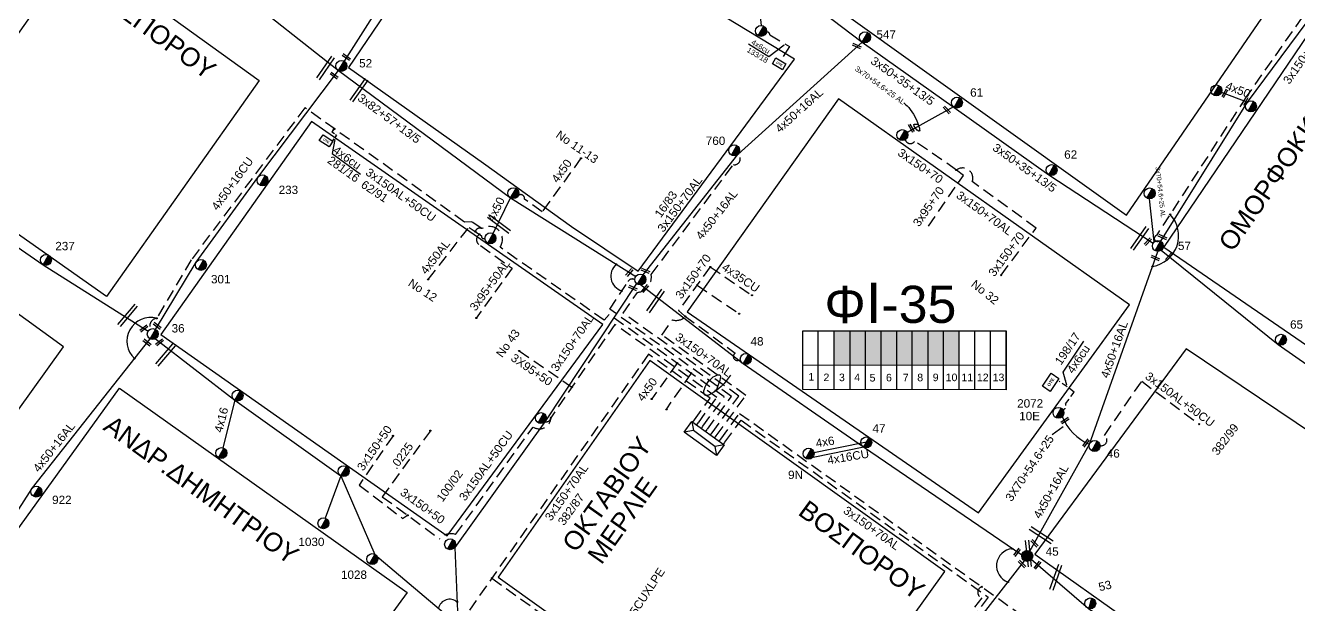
# Model space of a CAD drawing. Header units: millimetres. Extents: x 864 to 3062, y 833 to 2619.
# Drawn here: x 1439.2 to 1713.4, y 1213.9 to 1338.7 of the extents above; entities that cross this region are included whole.
import ezdxf
from ezdxf.enums import TextEntityAlignment as Align

# ---------------------------------------------------------------- set-up
doc = ezdxf.new("R2010")
doc.units = ezdxf.units.MM
doc.linetypes.add('DASHED', pattern=[19.05, 12.7, -6.35])
for name, color, linetype, lineweight in [('.0225', 7, 'DASHED', 30), ('3x150+50', 7, 'Continuous', 30), ('3x150+70', 7, 'Continuous', 30), ('3x150+70AL', 7, 'DASHED', 30), ('3x150AL+50CU', 7, 'Continuous', 30), ('3x38+23', 7, 'Continuous', 30), ('3x50+35+13_5', 7, 'Continuous', 30), ('3x70+54.6+25 AL', 7, 'SYN_LINE', 30), ('3x82+57+13_5', 7, 'Continuous', 30), ('3X95+50', 7, 'Continuous', 30), ('3x95+50AL', 7, 'Continuous', 30), ('3x95+70', 7, 'Continuous', 30), ('4x16', 7, 'Continuous', 30), ('4x35CU', 7, 'DASHED', 30), ('4x50', 7, 'Continuous', 30), ('4x50+16', 7, 'Continuous', 30), ('4x50+16AL', 7, 'Continuous', 30), ('4x50+16CU', 7, 'Continuous', 30), ('4x50AL', 7, 'Continuous', 30), ('text διευθύνσεων', 250, 'Continuous', 30), ('Υπόβαθρο ΔΕΗ', 7, 'Continuous', 30)]:
    doc.layers.add(name, color=color, linetype=linetype, lineweight=lineweight)
for name, color, linetype in [('Pillar OTE', 7, 'Continuous'), ('TEXT ΚΑΛΩΔΙΩΝ', 7, 'Continuous'), ('Άγνωστα', 7, 'Continuous'), ('ΑΓΝΩΣΤΟ ΕΝΑΕΡΙΟ ΚΑΛΩΔΙΟ', 7, 'Continuous'), ('Γυμνά εναέρια ΧΤ και ΦΟΠ (3Φ)   4x50+16AL @ 1', 7, 'Continuous'), ('Επιγραφές - Σχήματα', 7, 'Continuous'), ('Καλώδια ΧΤ   3x150AL+50CU', 7, 'DASHED'), ('Μηχανική τομή', 7, 'Continuous'), ('Στύλος Ξύλινος', 7, 'Continuous'), ('Στύλος Ξύλινος @ 1', 7, 'Continuous'), ('Στύλος ΦΜ', 7, 'Continuous'), ('Στύλος ΦΜ @ 1', 7, 'Continuous'), ('Συνδέσεις', 7, 'Continuous'), ('Συνεστραμμένα ΧΤ   3x70+54.6+25 AL', 7, 'SYN_LINE'), ('Τομή', 7, 'Continuous'), ('Υποσταθμός πόλεως', 7, 'Continuous'), ('Υπόγεια καλώδια Παροχών ΧΤ   4x50AL', 7, 'DASHED'), ('Υπόγεια καλώδια Παροχών ΧΤ   4x6', 7, 'DASHED')]:
    doc.layers.add(name, color=color, linetype=linetype)
doc.styles.add('arial', font='arial.ttf')
doc.styles.get("Standard").update_dxf_attribs({"font": 'arial.ttf'})
doc.linetypes.add('SYN_LINE', pattern='A,0.5,-0.0001,["/\\/\\/\\/",Standard,S=0.1,R=0,X=0,Y=-0.05],-0.25', length=0.7501)
doc.dimstyles.new('ISO-25', dxfattribs={"dimtxt": 2.5, "dimasz": 2.5, "dimexe": 1.25, "dimexo": 0.625, "dimtad": 1, "dimtxsty": 'Standard', "dimcen": 2.5, "dimadec": 0, "dimazin": 0, "dimtfac": 1, "dimtmove": 0, "dimatfit": 3, "dimfxl": 1, "dimarcsym": 0})

# ---------------------------------------------------------------- blocks, each defined once
blk = doc.blocks.new('ΥΠΑΡΧΩΝ ΤΣΙΜΕΝΤΕΝΙΟΣ ΣΤΥΛΟΣ')
at = {"layer": 'Στύλος ΦΜ'}
blk.add_hatch(color=7, dxfattribs=at).paths.add_polyline_path([(-1.29, -2.28, 0.574793), (2.62, 0, 0.268822), (1.3, 2.27)])
at = {"layer": 'Στύλος ΦΜ', "color": 7}
blk.add_line((-1.29, -2.28), (1.3, 2.27), dxfattribs=at)
blk.add_circle((0, 0), 2.62, dxfattribs=at)
at = {"layer": 'Στύλος ΦΜ', "flags": 4}
for tag, p in [('ΤΥΠΟΣ', (-4.91, 3.03)), ('ΑΡΙΘΜΟΣ', (-4.68, 8.05))]:
    blk.add_attdef(tag, p, '', height=4, dxfattribs=at)
blk = doc.blocks.new('ΥΠΑΡΧΩΝ ΞΥΛΙΝΟΣ ΣΤΥΛΟΣ')
at = {"layer": 'Στύλος Ξύλινος'}
h = blk.add_hatch(color=7, dxfattribs=at)
h.paths.add_polyline_path([(-2.62, 0, 0.270008), (-1.29, -2.28), (1.3, 2.27, 0.576266)])
h.paths.add_polyline_path([(-1.29, -2.28, 0.574793), (2.62, 0, 0.268822), (1.3, 2.27)])
at = {"layer": 'Στύλος Ξύλινος', "color": 7}
blk.add_line((-1.29, -2.28), (1.3, 2.27), dxfattribs=at)
blk.add_circle((0, 0), 2.62, dxfattribs=at)
at = {"layer": 'Στύλος Ξύλινος', "flags": 4}
for tag, p in [('ΑΡΙΘΜΟΣ', (-4.91, 8.6)), ('ΤΥΠΟΣ', (-4.85, 3.39))]:
    blk.add_attdef(tag, p, '', height=4, dxfattribs=at)
blk = doc.blocks.new('ΥΠΟΣΤΑΘΜΟΣ ΠΟΛΕΩΣ 8 ΑΝΑΧΩΡΗΣΕΩΝ')
at = {"layer": 'Υποσταθμός πόλεως', "linetype": 'Continuous', "ltscale": 40}
for p, q in [((-8.18, -2.82), (-8.18, -4)), ((-5.9, -2.82), (-5.9, -4)), ((-3.55, -2.82), (-3.55, -4)), ((-1.28, -2.82), (-1.28, -4)), ((1.23, -2.82), (1.23, -4)), ((3.56, -2.82), (3.56, -4)), ((6.03, -2.82), (6.03, -4)), ((8.16, -2.82), (8.16, -4))]:
    blk.add_line(p, q, dxfattribs=at)
blk.add_lwpolyline([(-8.57, 2.82), (8.57, 2.82), (8.57, -2.82), (-8.57, -2.82)], close=True, dxfattribs=at)
for points in [[(-5.75, 0), (-8.57, 2.82)], [(5.75, 0), (8.57, 2.82)], [(-8.57, -2.82), (-5.75, 0)], [(-5.75, 0), (5.75, 0)], [(8.57, -2.82), (5.75, 0)]]:
    blk.add_lwpolyline(points, dxfattribs=at)
at = {"layer": 'Υποσταθμός πόλεως', "linetype": 'SYN_LINE', "ltscale": 40, "flags": 1}
for tag, p in [('ΜΕΤΑΣΧΗΜΑΤΙΣΜΟΣ', (9.59, 1.44)), ('ΙΣΧΥΣ', (9.57, -1.35)), ('ΑΡΙΘΜΟΣ', (9.69, -4.07))]:
    blk.add_attdef(tag, p, '', height=1.8, dxfattribs=at)
blk = doc.blocks.new('ΤΟΜΗ')
at = {"layer": 'Τομή', "ltscale": 40}
for p, q in [((-5.7, 0), (17.1, 0)), ((-5.7, -2.8), (17.1, -2.8))]:
    blk.add_line(p, q, dxfattribs=at)
blk = doc.blocks.new('_ΣΥΝΔΕΣΗ')
at = {"layer": 'Συνδέσεις', "linetype": 'SYN_LINE', "ltscale": 40}
blk.add_hatch(color=256, dxfattribs=at).paths.add_polyline_path([(0.5, 0, 1), (-0.5, 0, 1)])
at = {"layer": 'Συνδέσεις'}
blk.add_circle((0, 0), 0.5, dxfattribs=at)
blk = doc.blocks.new('ΜΗΧΑΝΙΚΗ ΤΟΜΗ')
at = {"layer": 'Μηχανική τομή', "ltscale": 40}
for p, q in [((-1.9, 0.8), (5.7, 0.8)), ((-1.9, -0.8), (5.7, -0.8))]:
    blk.add_line(p, q, dxfattribs=at)
blk = doc.blocks.new('PILLAR ΟΤΕ')
at = {"layer": 'Pillar OTE', "ltscale": 40}
blk.add_lwpolyline([(-3.31, 2.02), (3.39, 2.02), (3.39, -1.99), (-3.31, -1.99)], close=True, dxfattribs=at)
at = {"layer": 'Pillar OTE', "insert": (-1.81, 0.71), "char_height": 1.3575, "width": 109.961, "attachment_point": 1}
blk.add_mtext('{\\fArial|b1|i0|c161|p34;OTE}', dxfattribs=at)

msp = doc.modelspace()

# ---------------------------------------------------------------- hatches: boundary and pattern name
at = {"layer": 'Pillar OTE', "ltscale": 40}
h = msp.add_hatch(color=256, dxfattribs=at)
h.dxf.hatch_style = 1
h.paths.add_polyline_path([(1505.57, 1316.56), (1505.48, 1316.15), (1505.86, 1316.35)])
at = {"layer": 'Καλώδια ΧΤ   3x150AL+50CU', "linetype": 'DASHED', "lineweight": -3, "ltscale": 0.2}
h = msp.add_hatch(color=173, dxfattribs=at)
h.dxf.hatch_style = 1
h.paths.add_polyline_path([(1613.34, 1265.55), (1616.78, 1265.55), (1616.78, 1272.91), (1613.34, 1272.91)])
h = msp.add_hatch(color=2, dxfattribs=at)
h.dxf.hatch_style = 1
h.paths.add_polyline_path([(1620.08, 1272.91), (1616.78, 1272.92), (1616.78, 1265.55), (1620.08, 1265.55)])
h = msp.add_hatch(color=133, dxfattribs=at)
h.dxf.hatch_style = 1
h.paths.add_polyline_path([(1623.38, 1272.91), (1620.08, 1272.91), (1620.08, 1265.55), (1623.38, 1265.54)])
h = msp.add_hatch(color=5, dxfattribs=at)
h.dxf.hatch_style = 1
h.paths.add_polyline_path([(1623.47, 1265.54), (1626.86, 1265.54), (1626.86, 1272.91), (1623.47, 1272.91)])
h = msp.add_hatch(color=6, dxfattribs=at)
h.dxf.hatch_style = 1
h.paths.add_polyline_path([(1626.86, 1265.54), (1630.26, 1265.54), (1630.26, 1272.91), (1626.86, 1272.91)])
h = msp.add_hatch(color=1, dxfattribs=at)
h.dxf.hatch_style = 1
h.paths.add_polyline_path([(1630.25, 1265.54), (1633.65, 1265.54), (1633.65, 1272.91), (1630.25, 1272.91)])
h = msp.add_hatch(color=151, dxfattribs=at)
h.dxf.hatch_style = 1
h.paths.add_polyline_path([(1633.57, 1265.54), (1636.97, 1265.53), (1636.97, 1272.91), (1633.57, 1272.91)])
h = msp.add_hatch(color=30, dxfattribs=at)
h.dxf.hatch_style = 1
h.paths.add_polyline_path([(1636.96, 1265.54), (1640.35, 1265.54), (1640.36, 1272.91), (1636.96, 1272.91)])

# ---------------------------------------------------------------- linework, layer by layer
at = {"layer": '.0225', "color": 6, "linetype": 'DASHED', "lineweight": -3, "ltscale": 0.2}
msp.add_lwpolyline([(1526.4, 1251.38), (1516.06, 1237.22)], dxfattribs=at)
at = {"layer": '3x150+50', "color": 6, "linetype": 'DASHED', "lineweight": -3, "ltscale": 0.2}
for points in [[(1518.35, 1250.27), (1511.02, 1239.69)], [(1511.02, 1239.69), (1520.4, 1232.5), (1521.49, 1233.17)]]:
    msp.add_lwpolyline(points, dxfattribs=at)
msp.add_lwpolyline([(1516.06, 1237.22), (1516.03, 1237.18), (1528.41, 1228.08, -0.318493), (1531.83, 1229.01)], format="xyb", dxfattribs=at)
at = {"layer": '3x150+50', "color": 173, "linetype": 'DASHED', "lineweight": -3, "ltscale": 0.2}
msp.add_lwpolyline([(1539.62, 1219.61), (1555.19, 1208.46, -0.589207), (1559.43, 1205.21), (1581.53, 1189.18, -0.884338), (1585.31, 1186.47), (1601.82, 1174.71, -0.416709), (1605.85, 1175.04), (1611.36, 1182.81), (1597.36, 1193.04)], format="xyb", dxfattribs=at)
at = {"layer": '3x150+70', "color": 85, "linetype": 'DASHED', "lineweight": -3, "ltscale": 0.2}
msp.add_lwpolyline([(1639.69, 1307.56), (1630.72, 1313.79, -0.66383), (1628.68, 1314.11)], format="xyb", dxfattribs=at)
msp.add_lwpolyline([(1649.35, 1284.92), (1656.84, 1295.07)], dxfattribs=at)
at = {"layer": '3x150+70', "color": 151, "linetype": 'DASHED', "lineweight": -3, "ltscale": 0.2}
msp.add_lwpolyline([(1586.68, 1286.67), (1579.86, 1277.31), (1581.16, 1276.16), (1592.05, 1268.1, 1.193742), (1593.14, 1266.85, 1.94814)], format="xyb", dxfattribs=at)
msp.add_lwpolyline([(1583.86, 1282.76), (1592.91, 1276.61)], dxfattribs=at)
at = {"layer": '3x150+70AL', "color": 133, "linetype": 'DASHED', "lineweight": -3, "ltscale": 0.2}
for points in [[(1724.56, 1355.05, -1.338966), (1722.92, 1352.99), (1702.09, 1323.31), (1682.77, 1293.44, 1.25461), (1683.38, 1292.35, 0.379459)], [(1589.85, 1248.91), (1593.32, 1253.66), (1646.56, 1215.53), (1630.41, 1194.3), (1613.67, 1169.09, 0.32682), (1613.73, 1167.76, 0.478916)]]:
    msp.add_lwpolyline(points, format="xyb", dxfattribs=at)
at = {"layer": '3x150+70AL', "color": 2, "linetype": 'DASHED', "lineweight": -3, "ltscale": 0.2}
msp.add_lwpolyline([(1587.06, 1250.95), (1592.85, 1258.87), (1567.93, 1276.72), (1571.04, 1281.19, 0.429679), (1573.95, 1285.04), (1591.66, 1308.73, 0.806697), (1592.64, 1310.94)], format="xyb", dxfattribs=at)
at = {"layer": '3x150+70AL', "color": 85, "linetype": 'DASHED', "lineweight": -3, "ltscale": 0.2}
msp.add_lwpolyline([(1656.84, 1295.07), (1643.12, 1305.07, 0.741222), (1639.69, 1307.56, 0.000317)], format="xyb", dxfattribs=at)
at = {"layer": '3x150+70AL', "color": 30, "linetype": 'DASHED', "lineweight": -3, "ltscale": 0.2}
msp.add_lwpolyline([(1586.05, 1251.69), (1591.24, 1258.79), (1565.02, 1277.58), (1568.97, 1283.51, -0.488175), (1570.45, 1283.88, 0.488175)], format="xyb", dxfattribs=at)
at = {"layer": '3x150+70AL', "color": 151, "linetype": 'DASHED', "lineweight": -3, "ltscale": 0.2}
msp.add_lwpolyline([(1587.98, 1250.28), (1594.36, 1259.01), (1576.25, 1271.99), (1578.55, 1275.28, 0.282283), (1581.35, 1276.03, -0.731827)], format="xyb", dxfattribs=at)
at = {"layer": '3x150+70AL', "color": 6, "linetype": 'DASHED', "lineweight": -3, "ltscale": 0.2}
msp.add_lwpolyline([(1584.11, 1253.1), (1588.11, 1258.57), (1566.15, 1274.31), (1552.35, 1254.18, -0.448852), (1551.08, 1253.34, -1.568504)], format="xyb", dxfattribs=at)
at = {"layer": '3x150+70AL', "color": 173, "linetype": 'DASHED', "lineweight": -3, "ltscale": 0.2}
msp.add_lwpolyline([(1583.25, 1253.73), (1586.65, 1258.38), (1573.39, 1267.89), (1533.86, 1211.37), (1534.7, 1210.66, -0.558582), (1534.31, 1207.93, -1.797923)], format="xyb", dxfattribs=at)
at = {"layer": '3x150+70AL', "color": 5, "linetype": 'DASHED', "lineweight": -3, "ltscale": 0.2}
msp.add_lwpolyline([(1588.93, 1249.58), (1592.98, 1255.13), (1658.49, 1208.22)], dxfattribs=at)
at = {"layer": '3x150AL+50CU', "color": 1, "linetype": 'DASHED', "lineweight": -3, "ltscale": 0.2}
msp.add_lwpolyline([(1585.11, 1252.38), (1589.7, 1258.66), (1564.92, 1276.42), (1563.84, 1275.2), (1541.4, 1290.91, 0.827347), (1537.48, 1294.93), (1535.34, 1296.39), (1533.75, 1296.36), (1499.38, 1320.99), (1474.87, 1288.19), (1467.44, 1275.62, 0.497418), (1466.08, 1273.26, -5.54402)], format="xyb", dxfattribs=at)
at = {"layer": '3x150AL+50CU', "color": 133, "linetype": 'DASHED', "lineweight": -3, "ltscale": 0.2}
msp.add_lwpolyline([(1670.64, 1248.19, 0.813708), (1671.61, 1250.39), (1679.62, 1262.04), (1691.99, 1252.78)], format="xyb", dxfattribs=at)
at = {"layer": '3x150AL+50CU', "color": 6, "linetype": 'DASHED', "lineweight": -3, "ltscale": 0.2}
msp.add_lwpolyline([(1531.83, 1229.01), (1548.52, 1252.19, 0.579136), (1552.35, 1254.18, -26.499243)], format="xyb", dxfattribs=at)
at = {"layer": '3x150AL+50CU', "color": 5, "linetype": 'DASHED', "lineweight": -3, "ltscale": 0.2}
msp.add_lwpolyline([(1645.18, 1217.75, 0.723093), (1645.14, 1215.36), (1629.96, 1195.46), (1613.04, 1170.09, 0.464748), (1611.1, 1164.96), (1587.72, 1135.1), (1581.13, 1124.52, 0.529579), (1578.86, 1121.04, -5.614934)], format="xyb", dxfattribs=at)
at = {"layer": '3x38+23', "color": 5, "linetype": 'Continuous', "lineweight": -3, "ltscale": 0.2}
msp.add_lwpolyline([(1725.91, 1354.09), (1702.35, 1322.17), (1683.66, 1292.24)], dxfattribs=at)
at = {"layer": '3x50+35+13_5', "color": 6, "linetype": 'Continuous', "lineweight": -3, "ltscale": 0.2}
msp.add_lwpolyline([(1596.26, 1351.47), (1597.67, 1338.7)], dxfattribs=at)
at = {"layer": '3x50+35+13_5', "color": 85, "linetype": 'Continuous', "lineweight": -3, "ltscale": 0.2}
msp.add_lwpolyline([(1597.68, 1351.66), (1619.42, 1335.14), (1639.23, 1321.06), (1659.62, 1306.54), (1682.06, 1291.8)], dxfattribs=at)
at = {"layer": '3x50+35+13_5', "color": 5, "linetype": 'Continuous', "lineweight": -3, "ltscale": 0.2}
msp.add_lwpolyline([(1683.77, 1290.26), (1709.01, 1269.97), (1735.14, 1251.74), (1759.63, 1236.48)], dxfattribs=at)
at = {"layer": '3x70+54.6+25 AL', "color": 85, "linetype": 'SYN_LINE', "lineweight": -3, "ltscale": 15}
msp.add_lwpolyline([(1639.04, 1321.2), (1629.07, 1315.67)], dxfattribs=at)
at = {"layer": '3x70+54.6+25 AL', "color": 133, "linetype": 'SYN_LINE', "lineweight": -3, "ltscale": 10}
msp.add_lwpolyline([(1682.26, 1292.06), (1681.25, 1301.35)], dxfattribs=at)
at = {"layer": '3x82+57+13_5', "color": 2, "linetype": 'Continuous', "lineweight": -3, "ltscale": 0.2}
msp.add_lwpolyline([(1484.59, 1346.45), (1506.64, 1328.98)], dxfattribs=at)
at = {"layer": '3x82+57+13_5', "color": 30, "linetype": 'Continuous', "lineweight": -3, "ltscale": 0.2}
msp.add_lwpolyline([(1506.64, 1328.98), (1543.68, 1301.55), (1570.63, 1284.6)], dxfattribs=at)
at = {"layer": '3x82+57+13_5', "color": 62, "linetype": 'Continuous', "lineweight": -3, "ltscale": 0.2}
msp.add_lwpolyline([(1382.63, 1323.52), (1412.03, 1309.53), (1427.24, 1298), (1443, 1287.17), (1465.61, 1272.84)], dxfattribs=at)
at = {"layer": '3x82+57+13_5', "color": 151, "linetype": 'Continuous', "lineweight": -3, "ltscale": 0.2}
msp.add_lwpolyline([(1653.77, 1224.54), (1619.69, 1247.85), (1593.74, 1265.81), (1571.63, 1282.8)], dxfattribs=at)
at = {"layer": '3X95+50', "color": 6, "linetype": 'DASHED', "lineweight": -3, "ltscale": 0.2}
msp.add_lwpolyline([(1545.53, 1268.58), (1556.88, 1260.79)], dxfattribs=at)
at = {"layer": '3x95+50AL', "color": 1, "linetype": 'DASHED', "lineweight": -3, "ltscale": 0.2}
msp.add_lwpolyline([(1536.95, 1293.72, 0.620776), (1537.22, 1291.31), (1544.02, 1286.39), (1536.29, 1275.67)], format="xyb", dxfattribs=at)
at = {"layer": '3x95+70', "color": 85, "linetype": 'DASHED', "lineweight": -3, "ltscale": 0.2}
msp.add_lwpolyline([(1633.66, 1295.49), (1641.19, 1306.4), (1639.69, 1307.56)], dxfattribs=at)
at = {"layer": '4x16', "color": 2, "linetype": 'Continuous', "lineweight": -3, "ltscale": 0.2}
msp.add_lwpolyline([(1484.28, 1257.94), (1481.66, 1247.72)], dxfattribs=at)
at = {"layer": '4x35CU', "color": 151, "linetype": 'DASHED', "lineweight": -3, "ltscale": 0.2}
msp.add_lwpolyline([(1586.68, 1286.67), (1595.66, 1280.57)], dxfattribs=at)
at = {"layer": '4x50', "color": 5, "linetype": 'Continuous', "lineweight": -3, "ltscale": 0.2}
msp.add_lwpolyline([(1702.35, 1322.17), (1696.78, 1324.3)], dxfattribs=at)
at = {"layer": '4x50', "color": 30, "linetype": 'DASHED', "lineweight": -3, "ltscale": 0.2}
msp.add_lwpolyline([(1558.83, 1310.09), (1550.48, 1298.55), (1546.66, 1301.32, 0.728939), (1545.3, 1302.03, 82.556598)], format="xyb", dxfattribs=at)
at = {"layer": '4x50', "color": 30, "linetype": 'Continuous', "lineweight": -3, "ltscale": 0.2}
msp.add_lwpolyline([(1539.9, 1293.86), (1543.68, 1301.55)], dxfattribs=at)
at = {"layer": '4x50+16', "color": 151, "linetype": 'Continuous', "lineweight": -3, "ltscale": 0.2}
msp.add_lwpolyline([(1614.37, 1167.61), (1631.68, 1194.18), (1654.35, 1223.38)], dxfattribs=at)
at = {"layer": '4x50+16AL', "color": 2, "linetype": 'Continuous', "lineweight": -3, "ltscale": 0.2}
for points in [[(1572.21, 1285), (1592.64, 1310.94), (1619.42, 1335.14)], [(1570.8, 1283.14), (1551.08, 1253.34), (1531.63, 1226.26), (1532.34, 1210.7)], [(1467.16, 1271.17), (1484.28, 1257.94), (1507.13, 1241.65), (1514.46, 1224.75), (1531.5, 1210.28)], [(1507.13, 1241.65), (1503.76, 1232.55)]]:
    msp.add_lwpolyline(points, dxfattribs=at)
at = {"layer": '4x50+16AL', "color": 133, "linetype": 'Continuous', "lineweight": -3, "ltscale": 0.2}
msp.add_lwpolyline([(1655.51, 1225.44), (1668.36, 1248.49), (1683.09, 1290.04)], dxfattribs=at)
at = {"layer": '4x50+16AL', "color": 1, "linetype": 'Continuous', "lineweight": -3, "ltscale": 0.2}
msp.add_lwpolyline([(1425.26, 1215.12), (1440.66, 1239.09), (1466.02, 1271.18)], dxfattribs=at)
at = {"layer": '4x50+16AL', "color": 30, "linetype": 'Continuous', "lineweight": -3, "ltscale": 0.2}
msp.add_lwpolyline([(1718.11, 1179.54), (1701.96, 1189.08), (1684.49, 1201.87), (1668.18, 1213.04), (1655.83, 1223.64)], dxfattribs=at)
at = {"layer": '4x50+16CU', "color": 1, "linetype": 'Continuous', "lineweight": -3, "ltscale": 0.2}
msp.add_lwpolyline([(1467.19, 1273.23), (1475.95, 1287.7), (1489.25, 1305.98), (1506.64, 1328.98)], dxfattribs=at)
at = {"layer": '4x50AL', "color": 1, "linetype": 'DASHED', "lineweight": -3, "ltscale": 0.2}
for points in [[(1525.92, 1284), (1534.72, 1295.21), (1536.07, 1294.33, -0.471017), (1537.48, 1294.93, 0.648154)], [(1536.07, 1294.33), (1537.42, 1293.4, 0.742394), (1538.14, 1292.88, 0.850162)]]:
    msp.add_lwpolyline(points, format="xyb", dxfattribs=at)
at = {"layer": 'Pillar OTE', "ltscale": 40}
msp.add_lwpolyline([(1505.86, 1316.35), (1505.48, 1316.15), (1505.57, 1316.56), (1505.86, 1316.35)], dxfattribs=at)
at = {"layer": 'Pillar OTE', "lineweight": -3, "ltscale": 40}
for points in [[(1606.58, 1260.28), (1606.58, 1272.92), (1650.42, 1272.9), (1650.42, 1260.23), (1606.58, 1260.28)], [(1609.9, 1260.27), (1609.9, 1272.92)], [(1613.34, 1260.27), (1613.34, 1272.92)], [(1616.78, 1260.27), (1616.78, 1272.92)], [(1620.08, 1260.26), (1620.08, 1272.91)], [(1623.47, 1260.26), (1623.47, 1272.91)], [(1626.86, 1260.26), (1626.86, 1272.91)], [(1630.2, 1260.25), (1630.2, 1272.91)], [(1633.59, 1260.25), (1633.59, 1272.91)], [(1636.91, 1260.26), (1636.91, 1272.91)], [(1640.29, 1260.24), (1640.3, 1272.9)], [(1643.69, 1260.24), (1643.69, 1272.9)], [(1647.03, 1260.24), (1647.03, 1272.9)], [(1650.42, 1260.23), (1650.42, 1272.9)], [(1606.58, 1265.56), (1650.42, 1265.52)]]:
    msp.add_lwpolyline(points, dxfattribs=at)
at = {"layer": 'Pillar OTE'}
msp.add_lwpolyline([(1662.7, 1264.04), (1667.17, 1270.66)], dxfattribs=at)
at = {"layer": 'Άγνωστα', "color": 1, "linetype": 'DASHED', "ltscale": 0.2}
msp.add_lwpolyline([(1582.55, 1263.77), (1577.24, 1256.12)], dxfattribs=at)
at = {"layer": 'ΑΓΝΩΣΤΟ ΕΝΑΕΡΙΟ ΚΑΛΩΔΙΟ', "color": 1, "linetype": 'Continuous', "lineweight": -3, "ltscale": 0.2}
msp.add_lwpolyline([(1530.68, 1386.99), (1524.25, 1356.94), (1507.85, 1331)], dxfattribs=at)
at = {"layer": 'ΑΓΝΩΣΤΟ ΕΝΑΕΡΙΟ ΚΑΛΩΔΙΟ', "color": 151, "linetype": 'Continuous', "lineweight": -2, "ltscale": 0.2}
for points in [[(1620.3, 1248.89), (1607.88, 1246.41)], [(1608.87, 1245.68), (1619.79, 1247.89)]]:
    msp.add_lwpolyline(points, dxfattribs=at)
at = {"layer": 'Συνεστραμμένα ΧΤ   3x70+54.6+25 AL', "color": 133, "linetype": 'SYN_LINE', "lineweight": -2, "ltscale": 10}
msp.add_arc((1672.78, 1258.74), 11.17, 202.9285, 246.6361, dxfattribs=at)
at = {"layer": 'Υπόβαθρο ΔΕΗ', "lineweight": -3}
for points in [[(1689.32, 1362.71), (1683.55, 1352.67), (1623.78, 1385.65), (1606.88, 1347.54), (1676.35, 1297.85), (1720, 1361.44), (1673.18, 1417.57), (1657.97, 1445.86), (1654.03, 1446.23), (1629.28, 1397.53)], [(1571.18, 1285.74), (1604.83, 1331.45), (1537.62, 1372.27), (1508.79, 1329.65), (1537.8, 1309.03), (1556.77, 1295.41), (1571.18, 1285.74)], [(1450.41, 1355.08), (1489.49, 1326.88), (1456.67, 1280.3), (1417.19, 1308.02)], [(1676.95, 1278.49), (1614.31, 1322.94), (1581.69, 1276.99), (1644.46, 1233.73)], [(1447.34, 1269.5), (1392.57, 1309.16), (1358.54, 1262.5), (1413.94, 1222.87)], [(1752.55, 1226.38), (1689.19, 1269.06), (1656.61, 1224.82), (1719.69, 1179.94)], [(1637.23, 1221.06), (1573.63, 1266.49), (1541, 1219.84), (1604.04, 1174.73)], [(1521.36, 1216.56), (1487.97, 1170.65), (1487.97, 1170.65), (1426.01, 1214.24), (1459.44, 1260.59), (1459.44, 1260.59)]]:
    msp.add_lwpolyline(points, close=True, dxfattribs=at)
for points in [[(1731.91, 1352.22), (1801.14, 1288.27), (1761.21, 1238.05), (1684.35, 1290.87), (1725.4, 1351.44), (1731.91, 1352.22)], [(1500.82, 1318.02), (1468.37, 1272.11), (1530.03, 1228.72), (1563.53, 1274.31), (1563.53, 1274.31)], [(1563.53, 1274.31), (1500.82, 1318.02), (1500.82, 1318.02)], [(1505.23, 1311.16), (1511.33, 1306.66)]]:
    msp.add_lwpolyline(points, dxfattribs=at)
for centre, radius, start, end in [((1680.87, 1293.4), 6.69, 279.1997, 43.4952), ((1568.56, 1284.71), 3.32, 130.0867, 253.9178), ((1466.15, 1270.67), 5.12, 75.4694, 226.9229), ((1652.03, 1222.28), 3.7, 95.3919, 250.4475), ((1530.56, 1212.58), 2.5, 49.9185, 166.7877)]:
    msp.add_arc(centre, radius, start, end, dxfattribs=at)
for points in [[(1628.4, 1322.04), (1631.14, 1318.18), (1631.61, 1315.94), (1630.53, 1317.36), (1631.56, 1317.36)], [(1591.05, 1263.39), (1588.99, 1260.91), (1585.45, 1259.1), (1586.4, 1262.14), (1588.64, 1263.43), (1587.8, 1259.81)]]:
    msp.add_spline(points, degree=3, dxfattribs=at)
at = {"layer": 'Υπόγεια καλώδια Παροχών ΧΤ   4x50AL', "color": 1, "linetype": 'DASHED', "ltscale": 0.2}
msp.add_lwpolyline([(1579.53, 1265.93), (1574.08, 1258.23)], dxfattribs=at)
at = {"layer": 'Υπόγεια καλώδια Παροχών ΧΤ   4x6', "color": 6, "linetype": 'DASHED', "lineweight": -2, "ltscale": 0.2}
msp.add_lwpolyline([(1598.74, 1337.24, -0.538063), (1599.5, 1336.73), (1603.71, 1334.17), (1601.85, 1331.12)], format="xyb", dxfattribs=at)
at = {"layer": 'Υπόγεια καλώδια Παροχών ΧΤ   4x6', "color": 1, "linetype": 'DASHED', "ltscale": 0.05}
msp.add_lwpolyline([(1505.48, 1316.15), (1505.2, 1315.78), (1506.18, 1315.09), (1505.32, 1313.86)], dxfattribs=at)
at = {"layer": 'Υπόγεια καλώδια Παροχών ΧΤ   4x6', "color": 133, "linetype": 'DASHED', "lineweight": -2, "ltscale": 0.1}
msp.add_lwpolyline([(1662.01, 1255.81, 0.612915), (1663.22, 1257.19), (1665.06, 1259.72), (1661.81, 1262.08)], format="xyb", dxfattribs=at)

# ---------------------------------------------------------------- block references
at = {"layer": 'Pillar OTE'}
for p, xscale, yscale, zscale, rotation in [((1601.5, 1330.44), 0.375, 0.375, 0.375, 329), ((1503.9, 1313.86), 0.375, 0.375, 0.375, 327), ((1659.98, 1261.79), 0.4999999999999999, 0.4999999999999999, 0.4999999999999999, 55.99728067775136)]:
    msp.add_blockref('PILLAR ΟΤΕ', p, dxfattribs=dict(at, xscale=xscale, yscale=yscale, zscale=zscale, rotation=rotation))
at = {"layer": 'Γυμνά εναέρια ΧΤ και ΦΟΠ (3Φ)   4x50+16AL @ 1', "lineweight": -3, "ltscale": 40}
ref = msp.add_blockref('ΥΠΑΡΧΩΝ ΤΣΙΜΕΝΤΕΝΙΟΣ ΣΤΥΛΟΣ', (1668.52, 1214.17), dxfattribs=dict(at, xscale=0.4499999999998181, yscale=0.4499999999998181, zscale=0.4499999999998181, rotation=13.27039670411889))
ref.add_attrib('ΑΡΙΘΜΟΣ', '53', (1670.54, 1216.79), dxfattribs={"layer": 'Στύλος ΦΜ', "height": 1.8, "rotation": 13.2704, "flags": 4})
at = {"layer": 'Μηχανική τομή', "lineweight": -3, "zscale": 0.4999999999999997}
for p, xscale, yscale, rotation in [((1618.71, 1334.06), 0.2499999999999463, 0.2499999999999463, 156.1103836442747), ((1508.69, 1331.59), 0.2499999999999462, 0.2499999999999462, 144.63081119007), ((1506.06, 1327.61), 0.2499999999999462, 0.2499999999999462, 145.1619429937839), ((1697.71, 1324.48), 0.2499999999999462, 0.2499999999999462, 240.3996471379264), ((1702.05, 1322.81), 0.2499999999999462, 0.2499999999999462, 240.3996471379264), ((1637.95, 1320.16), 0.2499999999999463, 0.2499999999999463, 132.2207672885593), ((1630.26, 1316.15), 0.2499999999999463, 0.2499999999999463, 120.9238940108945), ((1681.24, 1292.48), 0.2499999999999463, 0.2499999999999463, 226.8772643939631), ((1684.56, 1292.89), 0.2499999999999463, 0.2499999999999463, 156.1103836442747), ((1682.99, 1288.37), 0.2499999999999463, 0.2499999999999463, 156.1103836442747), ((1685.85, 1289.21), 0.2499999999999463, 0.2499999999999463, 226.8772643939631), ((1569.52, 1285.85), 0.2499999999999463, 0.2499999999999463, 229.4170156467401), ((1573.19, 1285.62), 0.2499999999999463, 0.2499999999999463, 156.1103836442747), ((1570.47, 1281.92), 0.2499999999999463, 0.2499999999999463, 156.1103836442747), ((1572.92, 1282.39), 0.2499999999999463, 0.2499999999999463, 229.4170156467401), ((1465.05, 1273.68), 0.2499999999999462, 0.2499999999999462, 218.3720490037515), ((1467.93, 1273.67), 0.2499999999999462, 0.2499999999999462, 142.5494376651345), ((1465.74, 1270.06), 0.2499999999999462, 0.2499999999999462, 142.5494376651345), ((1468.44, 1270.7), 0.2499999999999462, 0.2499999999999462, 218.3720490037515), ((1662.7, 1253.34), 0.2499999999999462, 0.2499999999999462, 32.56500787801525), ((1667.35, 1248.37), 0.2499999999999462, 0.2499999999999462, 52.58194111079705), ((1652.5, 1224.82), 0.2499999999999462, 0.2499999999999462, 52.58194111079705), ((1656.18, 1227.47), 0.2499999999999462, 0.2499999999999462, 314.8505316977704), ((1653.5, 1223.01), 0.2499999999999462, 0.2499999999999462, 314.8505316977704), ((1656.89, 1222.06), 0.2499999999999462, 0.2499999999999462, 52.58194111079705)]:
    msp.add_blockref('ΜΗΧΑΝΙΚΗ ΤΟΜΗ', p, dxfattribs=dict(at, xscale=xscale, yscale=yscale, rotation=rotation))
at = {"layer": 'Στύλος Ξύλινος @ 1', "lineweight": -3, "ltscale": 40}
ref = msp.add_blockref('ΥΠΑΡΧΩΝ ΞΥΛΙΝΟΣ ΣΤΥΛΟΣ', (1654.94, 1224.41), dxfattribs=dict(at, xscale=0.4499999999997391, yscale=0.4499999999997391, zscale=0.4499999999997391))
ref.add_attrib('ΤΥΠΟΣ', '45', (1658.93, 1224.46), dxfattribs={"layer": 'Στύλος Ξύλινος', "height": 1.8, "rotation": 360, "flags": 4})
at = {"layer": 'Στύλος ΦΜ @ 1', "lineweight": -3, "ltscale": 40}
for p, xscale, yscale, zscale in [((1597.6, 1337.53), 0.4499999999998181, 0.4499999999998181, 0.4499999999998181), ((1695.68, 1324.72), 0.4499999999998181, 0.4499999999998181, 0.4499999999998181), ((1703.13, 1321.29), 0.4499999999998181, 0.4499999999998181, 0.4499999999998181), ((1628.04, 1315.1), 0.4499999999998181, 0.4499999999998181, 0.4499999999998181), ((1544.26, 1302.58), 0.449999999999818, 0.449999999999818, 0.449999999999818), ((1681.31, 1302.53), 0.4499999999998181, 0.4499999999998181, 0.4499999999998181), ((1539.32, 1292.84), 0.449999999999818, 0.449999999999818, 0.449999999999818), ((1571.62, 1283.98), 0.449999999999818, 0.449999999999818, 0.449999999999818), ((1484.86, 1258.97), 0.4499999999998181, 0.4499999999998181, 0.4499999999998181), ((1550.2, 1254.11), 0.449999999999818, 0.449999999999818, 0.449999999999818), ((1481.37, 1246.58), 0.4499999999998181, 0.4499999999998181, 0.4499999999998181), ((1507.71, 1242.67), 0.4499999999998181, 0.4499999999998181, 0.4499999999998181), ((1530.65, 1226.92), 0.4499999999998181, 0.4499999999998181, 0.4499999999998181)]:
    msp.add_blockref('ΥΠΑΡΧΩΝ ΤΣΙΜΕΝΤΕΝΙΟΣ ΣΤΥΛΟΣ', p, dxfattribs=dict(at, xscale=xscale, yscale=yscale, zscale=zscale))
ref = msp.add_blockref('ΥΠΑΡΧΩΝ ΤΣΙΜΕΝΤΕΝΙΟΣ ΣΤΥΛΟΣ', (1620, 1336.16), dxfattribs=dict(at, xscale=0.4499999999997679, yscale=0.4499999999997679, zscale=0.4499999999997679))
ref.add_attrib('ΤΥΠΟΣ', '547', (1622.47, 1335.88), dxfattribs={"layer": 'Στύλος ΦΜ', "height": 1.8, "flags": 4})
ref = msp.add_blockref('ΥΠΑΡΧΩΝ ΤΣΙΜΕΝΤΕΝΙΟΣ ΣΤΥΛΟΣ', (1507.22, 1330), dxfattribs=dict(at, xscale=0.4499999999998503, yscale=0.4499999999998503, zscale=0.4499999999998503))
ref.add_attrib('ΤΥΠΟΣ', '52', (1511.05, 1329.67), dxfattribs={"layer": 'Στύλος ΦΜ', "height": 1.8, "flags": 4})
ref = msp.add_blockref('ΥΠΑΡΧΩΝ ΤΣΙΜΕΝΤΕΝΙΟΣ ΣΤΥΛΟΣ', (1639.81, 1322.09), dxfattribs=dict(at, xscale=0.449999999999844, yscale=0.449999999999844, zscale=0.449999999999844))
ref.add_attrib('ΤΥΠΟΣ', '61', (1642.65, 1323.37), dxfattribs={"layer": 'Στύλος ΦΜ', "height": 1.8, "flags": 4})
ref = msp.add_blockref('ΥΠΑΡΧΩΝ ΤΣΙΜΕΝΤΕΝΙΟΣ ΣΤΥΛΟΣ', (1591.83, 1311.8), dxfattribs=dict(at, xscale=0.4499999999998181, yscale=0.4499999999998181, zscale=0.4499999999998181))
ref.add_attrib('ΤΥΠΟΣ', '760', (1585.72, 1312.97), dxfattribs={"layer": 'Στύλος ΦΜ', "height": 1.8, "flags": 4})
ref = msp.add_blockref('ΥΠΑΡΧΩΝ ΤΣΙΜΕΝΤΕΝΙΟΣ ΣΤΥΛΟΣ', (1660.2, 1307.56), dxfattribs=dict(at, xscale=0.4499999999998494, yscale=0.4499999999998494, zscale=0.4499999999998494))
ref.add_attrib('ΤΥΠΟΣ', '62', (1662.91, 1310), dxfattribs={"layer": 'Στύλος ΦΜ', "height": 1.8, "flags": 4})
ref = msp.add_blockref('ΥΠΑΡΧΩΝ ΤΣΙΜΕΝΤΕΝΙΟΣ ΣΤΥΛΟΣ', (1490.23, 1305.34), dxfattribs=dict(at, xscale=0.4499999999997824, yscale=0.4499999999997824, zscale=0.4499999999997824))
ref.add_attrib('ΤΥΠΟΣ', '233', (1493.71, 1302.39), dxfattribs={"layer": 'Στύλος ΦΜ', "height": 1.8, "flags": 4})
ref = msp.add_blockref('ΥΠΑΡΧΩΝ ΤΣΙΜΕΝΤΕΝΙΟΣ ΣΤΥΛΟΣ', (1443.58, 1288.19), dxfattribs=dict(at, xscale=0.4499999999997645, yscale=0.4499999999997645, zscale=0.4499999999997645))
ref.add_attrib('ΤΥΠΟΣ', '237', (1445.61, 1290.28), dxfattribs={"layer": 'Στύλος ΦΜ', "height": 1.8, "flags": 4})
ref = msp.add_blockref('ΥΠΑΡΧΩΝ ΤΣΙΜΕΝΤΕΝΙΟΣ ΣΤΥΛΟΣ', (1683.08, 1291.21), dxfattribs=dict(at, xscale=0.4499999999998954, yscale=0.4499999999998954, zscale=0.4499999999998954))
ref.add_attrib('ΤΥΠΟΣ', '57', (1687.41, 1290.33), dxfattribs={"layer": 'Στύλος ΦΜ', "height": 1.8, "flags": 4})
ref = msp.add_blockref('ΥΠΑΡΧΩΝ ΤΣΙΜΕΝΤΕΝΙΟΣ ΣΤΥΛΟΣ', (1476.97, 1287.12), dxfattribs=dict(at, xscale=0.4499999999998319, yscale=0.4499999999998319, zscale=0.4499999999998319))
ref.add_attrib('ΤΥΠΟΣ', '301', (1479.14, 1283.14), dxfattribs={"layer": 'Στύλος ΦΜ', "height": 1.8, "flags": 4})
ref = msp.add_blockref('ΥΠΑΡΧΩΝ ΤΣΙΜΕΝΤΕΝΙΟΣ ΣΤΥΛΟΣ', (1709.59, 1271), dxfattribs=dict(at, xscale=0.449999999999834, yscale=0.449999999999834, zscale=0.449999999999834))
ref.add_attrib('ΤΥΠΟΣ', '65', (1711.56, 1273.38), dxfattribs={"layer": 'Στύλος ΦΜ', "height": 1.8, "flags": 4})
ref = msp.add_blockref('ΥΠΑΡΧΩΝ ΤΣΙΜΕΝΤΕΝΙΟΣ ΣΤΥΛΟΣ', (1466.6, 1272.21), dxfattribs=dict(at, xscale=0.4499999999997527, yscale=0.4499999999997527, zscale=0.4499999999997527))
ref.add_attrib('ΤΥΠΟΣ', '36', (1470.66, 1272.56), dxfattribs={"layer": 'Στύλος ΦΜ', "height": 1.8, "rotation": 360, "flags": 4})
ref = msp.add_blockref('ΥΠΑΡΧΩΝ ΤΣΙΜΕΝΤΕΝΙΟΣ ΣΤΥΛΟΣ', (1594.32, 1266.84), dxfattribs=dict(at, xscale=0.4499999999998514, yscale=0.4499999999998514, zscale=0.4499999999998514))
ref.add_attrib('ΤΥΠΟΣ', '48', (1595.35, 1269.75), dxfattribs={"layer": 'Στύλος ΦΜ', "height": 1.8, "flags": 4})
ref = msp.add_blockref('ΥΠΑΡΧΩΝ ΤΣΙΜΕΝΤΕΝΙΟΣ ΣΤΥΛΟΣ', (1661.68, 1255.24), dxfattribs=dict(at, xscale=0.4499999999998182, yscale=0.4499999999998182, zscale=0.4499999999998182))
ref.add_attrib('ΤΥΠΟΣ', '10Ε', (1653.22, 1253.66), dxfattribs={"layer": 'Στύλος ΦΜ', "height": 1.8, "flags": 4})
ref.add_attrib('ΑΡΙΘΜΟΣ', '2072', (1652.78, 1256.38), dxfattribs={"layer": 'Στύλος ΦΜ', "height": 1.8, "flags": 4})
ref = msp.add_blockref('ΥΠΑΡΧΩΝ ΤΣΙΜΕΝΤΕΝΙΟΣ ΣΤΥΛΟΣ', (1620.27, 1248.87), dxfattribs=dict(at, xscale=0.4499999999997971, yscale=0.4499999999997971, zscale=0.4499999999997971))
ref.add_attrib('ΤΥΠΟΣ', '47', (1621.62, 1250.99), dxfattribs={"layer": 'Στύλος ΦΜ', "height": 1.8, "flags": 4})
ref = msp.add_blockref('ΥΠΑΡΧΩΝ ΤΣΙΜΕΝΤΕΝΙΟΣ ΣΤΥΛΟΣ', (1669.46, 1248.09), dxfattribs=dict(at, xscale=0.4499999999998427, yscale=0.4499999999998427, zscale=0.4499999999998427))
ref.add_attrib('ΤΥΠΟΣ', '46', (1672.08, 1245.6), dxfattribs={"layer": 'Στύλος ΦΜ', "height": 1.8, "flags": 4})
ref = msp.add_blockref('ΥΠΑΡΧΩΝ ΤΣΙΜΕΝΤΕΝΙΟΣ ΣΤΥΛΟΣ', (1607.86, 1246.44), dxfattribs=dict(at, xscale=0.4499999999998181, yscale=0.4499999999998181, zscale=0.4499999999998181))
ref.add_attrib('ΑΡΙΘΜΟΣ', '9N', (1603.44, 1240.98), dxfattribs={"layer": 'Στύλος ΦΜ', "height": 1.8, "flags": 4})
ref = msp.add_blockref('ΥΠΑΡΧΩΝ ΤΣΙΜΕΝΤΕΝΙΟΣ ΣΤΥΛΟΣ', (1441.52, 1238.28), dxfattribs=dict(at, xscale=0.4499999999997404, yscale=0.4499999999997404, zscale=0.4499999999997404))
ref.add_attrib('ΤΥΠΟΣ', '922', (1444.92, 1235.59), dxfattribs={"layer": 'Στύλος ΦΜ', "height": 1.8, "rotation": 360, "flags": 4})
ref = msp.add_blockref('ΥΠΑΡΧΩΝ ΤΣΙΜΕΝΤΕΝΙΟΣ ΣΤΥΛΟΣ', (1503.35, 1231.45), dxfattribs=dict(at, xscale=0.4499999999998113, yscale=0.4499999999998113, zscale=0.4499999999998113))
ref.add_attrib('ΤΥΠΟΣ', '1030', (1497.98, 1226.54), dxfattribs={"layer": 'Στύλος ΦΜ', "height": 1.8, "flags": 4})
ref = msp.add_blockref('ΥΠΑΡΧΩΝ ΤΣΙΜΕΝΤΕΝΙΟΣ ΣΤΥΛΟΣ', (1513.88, 1223.73), dxfattribs=dict(at, xscale=0.4499999999998185, yscale=0.4499999999998185, zscale=0.4499999999998185))
ref.add_attrib('ΤΥΠΟΣ', '1028', (1507.14, 1219.47), dxfattribs={"layer": 'Στύλος ΦΜ', "height": 1.8, "flags": 4})
at = {"layer": 'Συνδέσεις', "lineweight": -3, "xscale": 0.25, "yscale": 0.25, "zscale": 0.25}
for p in [(1558.83, 1310.09), (1639.69, 1307.57), (1685.73, 1298.01), (1536.07, 1294.33), (1536.95, 1293.72), (1566.42, 1287.25), (1586.68, 1286.67), (1681.94, 1286.8), (1525.92, 1284), (1649.35, 1284.92), (1567.64, 1281.52), (1583.86, 1282.77), (1595.67, 1280.58), (1467.44, 1275.62), (1536.29, 1275.67), (1581.35, 1276.01), (1592.91, 1276.61), (1462.66, 1266.93), (1545.53, 1268.58), (1579.52, 1265.99), (1582.55, 1263.8), (1556.88, 1260.8), (1574.06, 1258.23), (1577.24, 1255.99), (1552.35, 1254.18), (1518.35, 1250.28), (1526.4, 1251.39), (1691.99, 1252.79), (1521.49, 1233.17), (1651.68, 1225.97), (1539.62, 1219.61), (1645.18, 1217.75), (1650.79, 1218.79), (1532.17, 1214.5)]:
    msp.add_blockref('_ΣΥΝΔΕΣΗ', p, dxfattribs=at)
at = {"layer": 'Τομή', "lineweight": -3}
for p, xscale, yscale, zscale, rotation in [((1504.87, 1330.54), 0.2499999999999996, 0.2499999999999996, 0.2499999999999996, 235.1934397367471), ((1512.08, 1325.75), 0.2499999999999996, 0.2499999999999996, 0.2499999999999996, 235.1934397367471), ((1540.24, 1297.09), 0.2499999999999996, 0.2499999999999996, 0.2499999999999996, 323.5006482361051), ((1680.22, 1293.79), 0.2499999999999996, 0.2499999999999996, 0.2499999999999996, 235.1934397367471), ((1575.94, 1280.3), 0.2499999999999996, 0.2499999999999996, 0.2499999999999996, 235.1934397367471), ((1460.02, 1275.39), 0.2499999999999996, 0.2499999999999996, 0.2499999999999996, 49.79241208108818), ((1468.17, 1266.86), 0.2499999999999996, 0.2499999999999996, 0.2499999999999996, 49.79241208108818), ((1656.95, 1229.99), 0.2499999999999997, 0.2499999999999997, 0.2499999999999997, 326.6268211145874), ((1655.04, 1223.45), 0.2499999999999997, 0.2499999999999997, 0.2499999999999997, 96.18155347062975), ((1660.33, 1218.6), 0.2499999999999997, 0.2499999999999997, 0.2499999999999997, 70.38726338341708)]:
    msp.add_blockref('ΤΟΜΗ', p, dxfattribs=dict(at, xscale=xscale, yscale=yscale, zscale=zscale, rotation=rotation))
at = {"layer": 'Υποσταθμός πόλεως', "lineweight": -3, "xscale": 0.4999999999999999, "yscale": 0.4999999999999999, "zscale": 0.4999999999999999, "rotation": 143.8215490739864}
msp.add_blockref('ΥΠΟΣΤΑΘΜΟΣ ΠΟΛΕΩΣ 8 ΑΝΑΧΩΡΗΣΕΩΝ', (1585.36, 1249.71), dxfattribs=at)

# ---------------------------------------------------------------- texts
at = {"lineweight": -3, "ltscale": 30, "width": 11.2573, "attachment_point": 1}
for s, insert, char_height in [('1', (1607.82, 1263.84), 1.63), ('2', (1611.06, 1263.7), 1.63), ('3', (1614.39, 1263.7), 1.63), ('4', (1617.69, 1263.7), 1.63), ('5', (1621, 1263.62), 1.63), ('6', (1624.52, 1263.65), 1.63), ('7', (1628.15, 1263.65), 1.63), ('8', (1631.26, 1263.68), 1.63), ('9', (1634.59, 1263.7), 1.63), ('10', (1637.37, 1263.7), 1.634), ('11', (1640.77, 1263.7), 1.634), ('12', (1644.1, 1263.7), 1.634), ('13', (1647.49, 1263.7), 1.634)]:
    msp.add_mtext(s, dxfattribs=dict(at, insert=insert, char_height=char_height))
at = {"layer": 'Pillar OTE', "char_height": 1.8, "attachment_point": 1, "rotation": 56}
for s, insert in [('198/17', (1660.74, 1266.39)), ('4x6cu', (1663.34, 1264.55))]:
    msp.add_mtext_dynamic_manual_height_columns(s, width=1.8, gutter_width=12.5, heights=[0.118], dxfattribs=dict(at, insert=insert))
at = {"layer": 'text διευθύνσεων', "color": 7, "lineweight": -3, "ltscale": 40, "char_height": 4, "width": 94.4586, "attachment_point": 1, "style": 'arial'}
for s, insert, rotation in [('BOΣΠOPOY', (1455.05, 1348.8), 323.7636), ('OMOPΦOKKΛHΣIAΣ', (1695.89, 1292), 55.406), ('ANΔP.ΔHMHTPIOY', (1458.04, 1254.97), 323.9675), ('OKTABIOY', (1554.51, 1227.24), 54.6523), ('MEPΛIE', (1559.98, 1224.66), 54.636), ('BOΣΠOPOY', (1607.71, 1236.67), 323.7636)]:
    msp.add_mtext(s, dxfattribs=dict(at, insert=insert, rotation=rotation))
at = {"layer": 'TEXT ΚΑΛΩΔΙΩΝ', "linetype": 'Continuous', "lineweight": -3, "ltscale": 0.2}
for s, height, rotation, p in [('3x150+70AL', 1.8, 54.9366, (1714.73, 1332.22)), ('3x70+54.6+25 AL', 1.1639, 324.019, (1623.26, 1325.82)), ('3x50+35+13/5', 1.8, 324.6118, (1628.12, 1326.75)), ('4x50+16AL', 1.8, 42.0923, (1605.81, 1320.42)), ('4x50', 1.8, 339.072, (1700.36, 1324.86)), ('3x82+57+13/5', 1.8, 323.4823, (1517.54, 1318.67)), ('3x150+70', 1.8, 325.2469, (1631.95, 1308.45)), ('3x50+35+13/5', 1.8, 324.5324, (1654.39, 1308.05)), ('4x50+16CU', 1.8, 53.9772, (1483.73, 1304.63)), ('4x50', 1.8, 54.0953, (1554.65, 1307.37)), ('3x70+54.6+25 AL', 1, 276.1839, (1683.66, 1302.81)), ('3x150AL+50CU', 1.8, 324.3734, (1520.04, 1302.21)), ('3x150+70AL', 1.8, 53.2186, (1580.11, 1300.23)), ('4x50+16AL', 1.8, 51.7864, (1588.05, 1297.97)), ('3x95+70', 1.8, 55.3687, (1633.68, 1299.7)), ('3x150+70AL', 1.8, 323.8859, (1645.76, 1298.28)), ('4x50', 1.8, 63.8713, (1540.48, 1299.11)), ('4x50AL', 1.8, 51.866, (1527.43, 1288.84)), ('3x150+70', 1.8, 53.6077, (1650.46, 1289.45)), ('3x150+70', 1.8, 54.1453, (1582.99, 1284.64)), ('3x95+50AL', 1.8, 54.2142, (1539.17, 1282.75)), ('4x35CU', 1.8, 325.8747, (1593.26, 1284.38)), ('3x150+70AL', 1.8, 55.5613, (1556.95, 1270.32)), ('3x150+70AL', 1.8, 324.3798, (1585.24, 1267.77)), ('4x50+16AL', 1.8, 70.4733, (1673.68, 1268.89)), ('3X95+50', 1.8, 325.5613, (1548.23, 1264.54)), ('3x150AL+50CU', 1.8, 323.1795, (1687.85, 1258.14)), ('4x16', 1.8, 75.6115, (1481.34, 1253.73)), ('4x50+16AL', 1.8, 51.6835, (1445.31, 1247.87)), ('3x150+50', 1.8, 55.2745, (1514.35, 1247.66)), ('3x150AL+50CU', 1.8, 54.2281, (1538.36, 1243.85)), ('3Χ70+54.6+25', 1.8, 56, (1655.45, 1243.33)), ('.0225', 1.8, 53.8826, (1520.24, 1246)), ('3x150+70AL', 1.8, 55.0325, (1555.72, 1238.12)), ('4x50+16AL', 1.8, 60.8728, (1660.05, 1238.3)), ('3x150+50', 1.8, 323.7056, (1524.73, 1235.18)), ('3x150+70AL', 1.8, 324.3934, (1621.45, 1230.4)), ('3x95+35CUXLPE', 1.8, 56.5731, (1570.81, 1213.32))]:
    msp.add_text(s, height=height, rotation=rotation, dxfattribs=at).set_placement(p, align=Align.MIDDLE_CENTER)
at = {"layer": 'TEXT ΚΑΛΩΔΙΩΝ', "linetype": 'Continuous', "lineweight": -3, "ltscale": 0.2, "attachment_point": 1}
for s, insert, char_height, rotation in [('4x6cu', (1595.98, 1335.77), 1.164, 329), ('133/18', (1595.04, 1334.11), 1.164, 329), ('4x6cu', (1506.28, 1312.91), 1.8, 324.3734), ('281/16', (1505.1, 1310.72), 1.8, 324.3734)]:
    msp.add_mtext_dynamic_manual_height_columns(s, width=1.8, gutter_width=12.5, heights=[0.118], dxfattribs=dict(at, insert=insert, char_height=char_height, rotation=rotation))
at = {"layer": 'Άγνωστα', "lineweight": -3, "ltscale": 40, "char_height": 1.8, "width": 27.758, "attachment_point": 1, "style": 'arial'}
for s, insert, rotation in [('No 11-13', (1554.28, 1316.23), 325.254), ('\\pt3.6;62/91', (1512.27, 1305.47), 326.3888), ('16/83', (1574.55, 1298.18), 54.1886), ('No 12', (1522.41, 1284.26), 326.8344), ('No 32', (1643.81, 1284.05), 321.2974), ('No 43', (1540.4, 1268.05), 54.1886), ('4x50', (1570.74, 1258.61), 54.1886), ('382/99', (1694.53, 1247.01), 52.9105), ('4x6', (1609.25, 1249.55), 9.4705), ('4x16CU', (1611.75, 1245.91), 9.4705), ('100/02', (1527.56, 1236.93), 54.1886), ('382/87', (1553.7, 1231.86), 54.1886)]:
    msp.add_mtext(s, dxfattribs=dict(at, insert=insert, rotation=rotation))
at = {"layer": 'Υπόβαθρο ΔΕΗ', "lineweight": -3, "insert": (1611.26, 1283.29), "char_height": 8, "width": 84.6573, "attachment_point": 1}
msp.add_mtext('Φ{\\H1.0833x;I}-35', dxfattribs=at)

# ---------------------------------------------------------------- leaders
at = {"layer": 'Επιγραφές - Σχήματα'}
msp.add_leader([(1602.59, 1334.48), (1599.27, 1331.98), (1594.92, 1334.65)], dimstyle='ISO-25', override={"dimasz": 0.1, "dimgap": 0.625, "dimtad": 0}, dxfattribs=at)
at = {"layer": 'Επιγραφές - Σχήματα', "ltscale": 40}
for points, override in [([(1505.78, 1314.14), (1505.23, 1311.16)], {"dimasz": 0.5, "dimtad": 0}), ([(1663.47, 1261.24), (1662.7, 1264.04)], {"dimasz": 1, "dimtad": 0}), ([(1662.69, 1252.24), (1660.33, 1250.53)], {"dimasz": 1, "dimtad": 0})]:
    msp.add_leader(points, dimstyle='ISO-25', override=override, dxfattribs=at)

doc.saveas('drawing.dxf')
